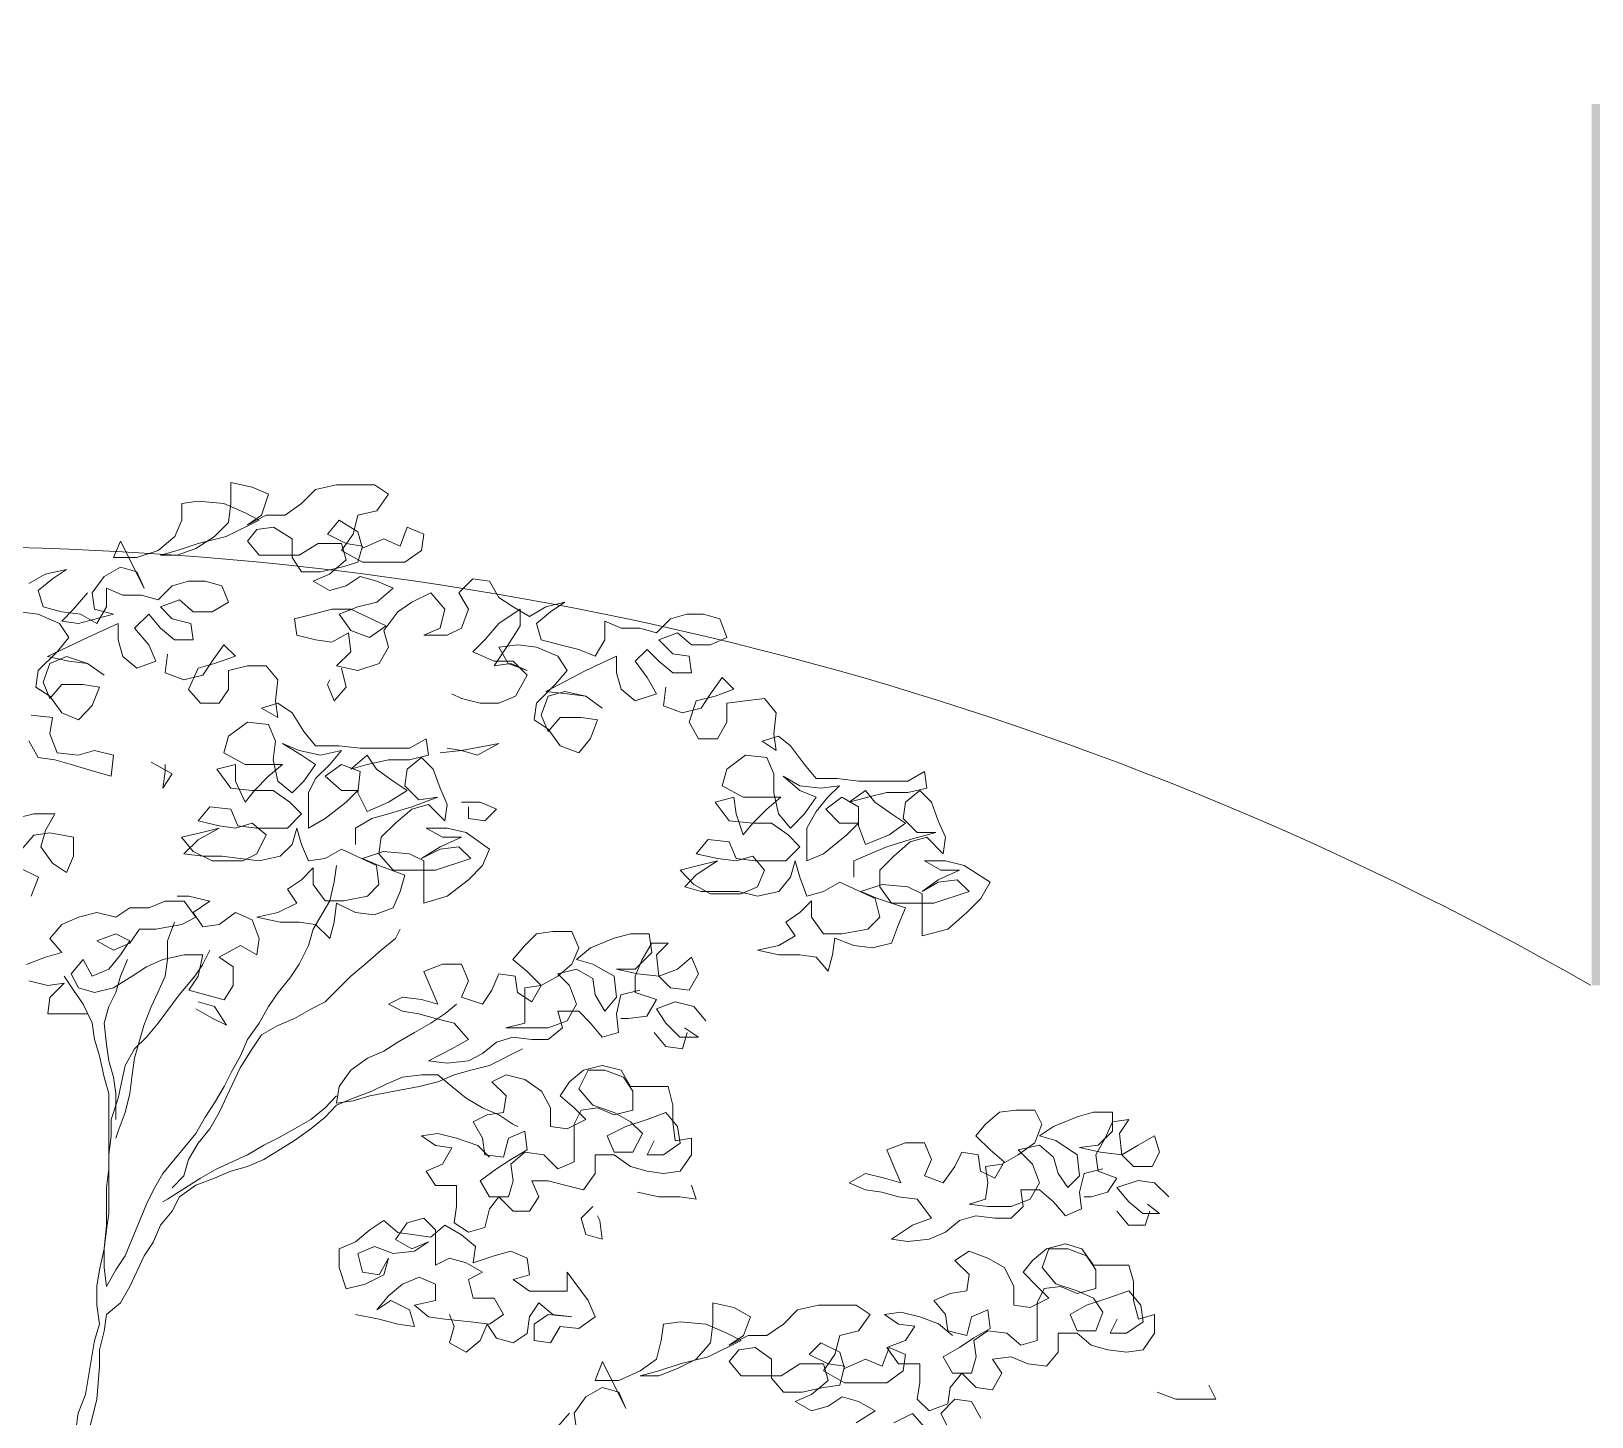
# Model space of a CAD drawing. Header units: metres. Extents: x 14 to 155, y 0 to 125.
# Drawn here: x 53.707 to 54.77, y 39.86 to 40.803 of the extents above; entities that cross this region are included whole.
import ezdxf

# ---------------------------------------------------------------- set-up
doc = ezdxf.new("R2010")
doc.units = ezdxf.units.M
doc.layers.add('PDF3_Geometry', color=9, linetype='Continuous', true_color=0x808080)
doc.layers.add('PDF_Geometry', color=7, linetype='Continuous', true_color=0xc0c0c0)
doc.layers.add('PDF3_Solid Fills', color=7, linetype='Continuous')

msp = doc.modelspace()

# ---------------------------------------------------------------- linework, layer by layer
at = {"layer": 'PDF3_Geometry', "color": 0, "lineweight": 5}
msp.add_lwpolyline([(54.7691, 40.154, 0.26501), (52.515, 40.1536), (52.5151, 37.9035), (52.0142, 37.9035), (52.0141, 40.8529), (54.7699, 40.853)], format="xyb", dxfattribs=at)
at = {"layer": 'PDF3_Geometry', "color": 0, "lineweight": 0}
for points in [[(53.8994, 40.1921), (53.8962, 40.181), (53.8898, 40.1681), (53.8834, 40.1586), (53.8754, 40.1489), (53.869, 40.1393), (53.8626, 40.1281), (53.8546, 40.1169), (53.8498, 40.1057), (53.8434, 40.0945), (53.8386, 40.0849), (53.8322, 40.0737), (53.8258, 40.0641), (53.8194, 40.0529), (53.797, 40.0257), (53.7906, 40.0145), (53.7858, 40.0049), (53.7713, 39.9696), (53.765, 39.9601), (53.7585, 39.9488), (53.7569, 39.9617), (53.7569, 39.9745), (53.7585, 39.9873), (53.7601, 39.9985), (53.7601, 40.0385), (53.7617, 40.0513), (53.7617, 40.0625), (53.7665, 40.0769), (53.7713, 40.0993), (53.7777, 40.1105), (53.7857, 40.1185), (53.7937, 40.1281), (53.8081, 40.1473), (53.8177, 40.1586)], [(53.8049, 40.1969), (53.8001, 40.1841), (53.8001, 40.1713), (53.7985, 40.1601), (53.7936, 40.1489), (53.7889, 40.1392), (53.7841, 40.1265), (53.7777, 40.1041), (53.7761, 40.0928), (53.7745, 40.0801), (53.7713, 40.0672), (53.7665, 40.0545), (53.7649, 40.0497)], [(53.8033, 40.016), (53.8113, 40.024), (53.8145, 40.0353), (53.8209, 40.0464), (53.8289, 40.0561), (53.8353, 40.0672), (53.8497, 40.0977), (53.8577, 40.1105), (53.8642, 40.1201), (53.8753, 40.1265), (53.8866, 40.1313), (53.8977, 40.1376), (53.9074, 40.1425), (53.9169, 40.1521), (53.9249, 40.1601), (53.9346, 40.1681), (53.9457, 40.1777), (53.9554, 40.1857)], [(53.7297, 40.1601), (53.7361, 40.1506), (53.7426, 40.1409), (53.7489, 40.1282), (53.7505, 40.1169), (53.7537, 40.1058), (53.7569, 40.0913), (53.7601, 40.0802), (53.7601, 40.0673), (53.7601, 40.0401), (53.7601, 40.0289), (53.7585, 40.0161), (53.7585, 39.9905), (53.7569, 39.9745), (53.7537, 39.9601), (53.7521, 39.9489), (53.7521, 39.9361), (53.7537, 39.9232), (53.7505, 39.9121), (53.7442, 39.8752), (53.7393, 39.8625), (53.7377, 39.8512)], [(53.765, 40.1489), (53.7602, 40.1393), (53.757, 40.1281), (53.7586, 40.1136), (53.7602, 40.1025), (53.7634, 40.0912), (53.765, 40.0801), (53.765, 40.0672), (53.765, 40.0625)], [(54.0418, 40.1105), (54.0194, 40.0993), (54.0066, 40.096), (53.9954, 40.0928), (53.9842, 40.0881), (53.9714, 40.0849), (53.9378, 40.0785), (53.9266, 40.0752), (53.9153, 40.0736), (53.917, 40.0849), (53.925, 40.096), (53.9362, 40.1041), (53.9474, 40.1089), (53.957, 40.1152), (53.9682, 40.1216), (53.9794, 40.1281), (53.9889, 40.1345), (53.997, 40.1409)], [(53.7906, 39.9793), (53.7953, 39.9905), (53.8034, 40.0001), (53.8082, 40.0097), (53.8193, 40.0177), (53.8322, 40.0225), (53.8433, 40.0273), (53.8546, 40.0305), (53.8657, 40.0353), (53.8866, 40.0481), (53.8978, 40.0561), (53.9074, 40.0641), (53.9153, 40.0721), (53.9266, 40.0769), (53.9393, 40.0817), (53.949, 40.0866), (53.9602, 40.0913), (53.973, 40.0929), (53.9842, 40.0929), (53.9938, 40.085), (54.0034, 40.0769), (54.0146, 40.0705), (54.0258, 40.0657)], [(53.9153, 40.0785), (53.9074, 40.0705), (53.8977, 40.0625), (53.8866, 40.0561), (53.8753, 40.0497), (53.8657, 40.0449), (53.8545, 40.0385), (53.8337, 40.0289), (53.8225, 40.0225), (53.8001, 40.0081), (53.7969, 40.0065)], [(53.7121, 39.768), (53.7185, 39.7791), (53.7249, 39.7888), (53.7297, 39.8016), (53.7329, 39.8128), (53.7378, 39.8256), (53.7458, 39.848), (53.7489, 39.8592), (53.7521, 39.872), (53.7537, 39.8944), (53.7537, 39.9056), (53.7569, 39.9184), (53.7585, 39.9296), (53.7682, 39.9376), (53.7745, 39.9488), (53.7842, 39.9696), (53.7906, 39.9792)]]:
    msp.add_lwpolyline(points, dxfattribs=at)
at = {"layer": 'PDF3_Solid Fills', "color": 0, "transparency": 33554559}
for points in [[(54.9204, 40.7538), (54.7699, 40.7538), (54.9204, 40.1537)], [(54.7699, 40.7538), (54.9204, 40.1537), (54.7699, 40.1537)]]:
    msp.add_solid(points, dxfattribs=at)
at = {"layer": 'PDF_Geometry', "color": 0, "lineweight": 0}
for points in [[(53.7457, 40.421), (53.7362, 40.4098), (53.7281, 40.4017), (53.7394, 40.4002), (53.7634, 40.4065), (53.7505, 40.4098), (53.7489, 40.421), (53.757, 40.4321), (53.7681, 40.4386), (53.7793, 40.4354), (53.7842, 40.4242), (53.7681, 40.4562), (53.7634, 40.445), (53.7793, 40.445), (53.7937, 40.4498), (53.805, 40.4594), (53.8098, 40.4706), (53.8098, 40.4818), (53.8209, 40.4834), (53.8385, 40.4818), (53.853, 40.4754), (53.8625, 40.4706), (53.8401, 40.4594), (53.8209, 40.4545), (53.8066, 40.4498), (53.7953, 40.4466), (53.8066, 40.4466), (53.8193, 40.4513), (53.8322, 40.4594), (53.8417, 40.469), (53.8433, 40.4818), (53.8433, 40.4962), (53.8578, 40.493), (53.8689, 40.4882), (53.8641, 40.4738), (53.8546, 40.4674), (53.8673, 40.4738), (53.8802, 40.4738), (53.8913, 40.4818), (53.901, 40.4914), (53.9153, 40.4946), (53.941, 40.4946), (53.9506, 40.4882), (53.9426, 40.4769), (53.9298, 40.4738), (53.9266, 40.461), (53.9186, 40.4498), (53.933, 40.4418), (53.9617, 40.4418), (53.973, 40.4498), (53.9746, 40.461), (53.9634, 40.4658), (53.9585, 40.4529), (53.9474, 40.4578), (53.933, 40.4514), (53.9298, 40.4626), (53.9169, 40.4706), (53.909, 40.461), (53.9218, 40.4545), (53.933, 40.4529), (53.9298, 40.4418), (53.9186, 40.4386), (53.9042, 40.4354), (53.8913, 40.4354), (53.885, 40.445), (53.885, 40.4578), (53.8722, 40.4658), (53.861, 40.4642), (53.8546, 40.4562), (53.8625, 40.4466), (53.8897, 40.4466), (53.9026, 40.4545), (53.9186, 40.4545), (53.9218, 40.4434), (53.9105, 40.4338), (53.8994, 40.4289), (53.9105, 40.4226), (53.9218, 40.4258), (53.9314, 40.4321), (53.9426, 40.4289), (53.9538, 40.4242), (53.9426, 40.4146), (53.9298, 40.4114), (53.9169, 40.4065), (53.925, 40.3954), (53.9377, 40.3906), (53.949, 40.3986), (53.925, 40.4098), (53.9121, 40.4098), (53.8994, 40.4065), (53.8865, 40.4033), (53.8881, 40.3922), (53.901, 40.389), (53.9121, 40.3874), (53.9234, 40.3938), (53.925, 40.3809), (53.9153, 40.3714), (53.9298, 40.3682), (53.9442, 40.373), (53.9506, 40.3841), (53.9474, 40.3954), (53.957, 40.4081), (53.9666, 40.4146), (53.9794, 40.421), (53.989, 40.4098), (53.9857, 40.397), (53.9746, 40.3922), (53.9906, 40.3922), (54.0002, 40.397), (54.005, 40.4098), (53.9986, 40.421), (54.0081, 40.4305), (54.0194, 40.4289), (54.0258, 40.4178), (54.0354, 40.4114), (54.0466, 40.4049), (54.0578, 40.4114), (54.0706, 40.4146), (54.061, 40.4081), (54.0514, 40.4002), (54.0546, 40.389), (54.0674, 40.3857), (54.0802, 40.3825), (54.0914, 40.3778), (54.0978, 40.389), (54.0978, 40.4018), (54.109, 40.397), (54.1218, 40.397), (54.133, 40.3938), (54.1426, 40.4034), (54.1538, 40.4065), (54.165, 40.4065), (54.1762, 40.4034), (54.181, 40.3906), (54.1698, 40.3857), (54.157, 40.3857), (54.1475, 40.3938), (54.1346, 40.389), (54.1442, 40.3794), (54.1554, 40.3778), (54.157, 40.3666), (54.1442, 40.3666), (54.1346, 40.3746), (54.1267, 40.3825), (54.1186, 40.3746), (54.1267, 40.3633), (54.133, 40.3522), (54.1186, 40.3474), (54.109, 40.3554), (54.1058, 40.3666), (54.1058, 40.3778), (54.085, 40.3682), (54.0578, 40.3538), (54.0722, 40.3522), (54.085, 40.3506), (54.0962, 40.3426), (54.085, 40.3506), (54.0706, 40.3538), (54.0594, 40.3506), (54.0546, 40.3377), (54.0594, 40.3266), (54.0674, 40.3361), (54.0818, 40.3361), (54.093, 40.3345), (54.0882, 40.3218), (54.0802, 40.3121), (54.0674, 40.3169), (54.0594, 40.3282), (54.0498, 40.3345), (54.0514, 40.3458), (54.0642, 40.3585), (54.0722, 40.3682), (54.0658, 40.3778), (54.0514, 40.3841), (54.0386, 40.3857), (54.0258, 40.3841), (54.0321, 40.373), (54.045, 40.3682), (54.0338, 40.373), (54.0226, 40.3714), (54.0321, 40.3857), (54.0402, 40.3986), (54.0402, 40.4098), (54.0258, 40.4002), (54.0162, 40.389), (54.0081, 40.3809), (54.0226, 40.3746), (54.0354, 40.3746), (54.045, 40.365), (54.037, 40.3506), (54.0258, 40.3458), (54.013, 40.3458), (54.0002, 40.349), (53.9938, 40.3522)], [(53.7057, 40.4273), (53.7169, 40.4338), (53.7313, 40.437), (53.7217, 40.4305), (53.7121, 40.4226), (53.7154, 40.4114), (53.7281, 40.4081), (53.7409, 40.4065), (53.7521, 40.4002), (53.7585, 40.4114), (53.7585, 40.4242), (53.7697, 40.4194), (53.7825, 40.4194), (53.7937, 40.4162), (53.8033, 40.4258), (53.8145, 40.4289), (53.8257, 40.4289), (53.837, 40.4258), (53.8417, 40.4146), (53.8306, 40.4081), (53.8177, 40.4081), (53.8082, 40.4162), (53.7953, 40.4114), (53.8033, 40.4033), (53.8161, 40.4002), (53.8177, 40.389), (53.8049, 40.389), (53.7953, 40.397), (53.7874, 40.4065), (53.7777, 40.397), (53.7874, 40.3857), (53.7921, 40.3746), (53.7793, 40.3698), (53.7697, 40.3777), (53.7665, 40.389), (53.7665, 40.4002), (53.7457, 40.3906), (53.7185, 40.3777), (53.7329, 40.3746), (53.7457, 40.373), (53.7569, 40.365), (53.7457, 40.373), (53.7313, 40.3777), (53.7201, 40.373), (53.7154, 40.3601), (53.7201, 40.349), (53.7281, 40.3585), (53.7425, 40.3585), (53.7537, 40.3569), (53.7489, 40.3442), (53.7394, 40.3345), (53.7281, 40.3393), (53.7201, 40.3506), (53.7105, 40.3569), (53.7121, 40.3682), (53.7249, 40.3809), (53.7329, 40.3906), (53.7265, 40.4002), (53.7121, 40.4065), (53.6993, 40.4081)], [(53.8001, 40.3793), (53.7985, 40.3665), (53.8113, 40.3617), (53.8241, 40.3649), (53.8305, 40.3746), (53.8385, 40.3857), (53.8465, 40.3778), (53.8321, 40.373), (53.8209, 40.3698), (53.8145, 40.3553), (53.8225, 40.3458), (53.8354, 40.3458), (53.8417, 40.3553), (53.8417, 40.3682), (53.8545, 40.3714), (53.8673, 40.3714), (53.8753, 40.3617), (53.8737, 40.3474), (53.8753, 40.3361), (53.8641, 40.3425), (53.8753, 40.3458), (53.885, 40.3393), (53.8929, 40.3266), (53.9009, 40.3169), (53.9169, 40.3169), (53.9314, 40.3153), (53.9649, 40.3153), (53.9762, 40.3217), (53.9778, 40.3105), (53.9649, 40.3073), (53.9506, 40.3073), (53.9361, 40.3042), (53.9249, 40.301), (53.9361, 40.3105), (53.9425, 40.301), (53.9538, 40.2929), (53.9633, 40.2865), (53.9506, 40.2786), (53.9361, 40.2721), (53.9298, 40.2849), (53.9314, 40.2994), (53.9185, 40.3042), (53.9074, 40.2961), (53.9185, 40.2865), (53.9298, 40.2865), (53.9217, 40.2786), (53.9074, 40.2673), (53.8961, 40.2609), (53.8961, 40.2721), (53.8961, 40.2849), (53.9009, 40.2945), (53.9106, 40.3042), (53.9185, 40.3137), (53.9042, 40.3105), (53.8897, 40.3137), (53.8785, 40.3185), (53.8913, 40.3105), (53.9009, 40.3042), (53.8929, 40.2929), (53.885, 40.2849), (53.8753, 40.2929), (53.8721, 40.3073), (53.8737, 40.3201), (53.8689, 40.3313), (53.8545, 40.3329), (53.8417, 40.3234), (53.8385, 40.3121), (53.8529, 40.3042), (53.8641, 40.3042), (53.8785, 40.3042), (53.8689, 40.2961), (53.8594, 40.2865), (53.8529, 40.2786), (53.8465, 40.2929), (53.8465, 40.3042), (53.8337, 40.301), (53.8433, 40.2881), (53.8578, 40.2865), (53.8721, 40.2865), (53.8834, 40.2786), (53.8913, 40.2705), (53.8818, 40.2609), (53.861, 40.2609), (53.8481, 40.2625), (53.8433, 40.2737), (53.8289, 40.2753), (53.8209, 40.2657), (53.8354, 40.2625), (53.8465, 40.2609), (53.8578, 40.2641), (53.8673, 40.2562), (53.861, 40.2433), (53.8513, 40.2385), (53.8305, 40.2385), (53.8177, 40.2449), (53.8097, 40.2546), (53.8225, 40.2577), (53.8354, 40.2609), (53.8209, 40.2529), (53.8113, 40.2433), (53.8241, 40.2417), (53.837, 40.2417), (53.8497, 40.2401), (53.8626, 40.2385), (53.8769, 40.2417), (53.885, 40.2497), (53.8881, 40.2609), (53.8913, 40.2497), (53.8961, 40.2385), (53.9074, 40.2401), (53.9185, 40.2465), (53.9425, 40.2353), (53.9441, 40.2225), (53.9362, 40.2145), (53.9201, 40.2113), (53.9074, 40.2113), (53.8993, 40.2225), (53.8993, 40.2337), (53.8913, 40.2257), (53.8818, 40.2193), (53.8881, 40.2097), (53.8753, 40.2033), (53.861, 40.2001), (53.8769, 40.1969), (53.8897, 40.1969), (53.9009, 40.1953), (53.9106, 40.1857), (53.9137, 40.1969), (53.9153, 40.2097), (53.9282, 40.2033), (53.9409, 40.2017), (53.9538, 40.2065), (53.9586, 40.2177), (53.9617, 40.2289), (53.9441, 40.2353), (53.933, 40.2401), (53.9473, 40.2449), (53.9649, 40.2433), (53.9746, 40.2385), (53.9746, 40.2097), (53.9905, 40.2145), (54.005, 40.2257), (54.0145, 40.2353), (54.0194, 40.2465), (54.0034, 40.2578), (53.9905, 40.2609), (53.9762, 40.2609), (53.9873, 40.2546), (54.0002, 40.2546), (53.9857, 40.2481), (53.973, 40.2401), (53.9857, 40.2465), (53.9986, 40.2481), (54.0066, 40.2401), (53.9826, 40.2322), (53.9538, 40.2322), (53.9441, 40.2433), (53.9457, 40.2546), (53.9554, 40.2641), (53.9665, 40.2737), (53.9778, 40.277), (53.9889, 40.2657), (53.9905, 40.277), (53.9857, 40.2881), (53.981, 40.301), (53.973, 40.3089), (53.9633, 40.301), (53.9617, 40.2897), (53.9713, 40.2802), (53.9842, 40.2818), (53.9665, 40.2753), (53.9506, 40.2705), (53.9393, 40.2673), (53.9282, 40.2609), (53.9282, 40.2497)], [(53.9185, 40.3698), (53.9217, 40.3569), (53.9137, 40.3474), (53.909, 40.3586), (53.9106, 40.3618)], [(54.1394, 40.3569), (54.1378, 40.3441), (54.1506, 40.3393), (54.1634, 40.3425), (54.1698, 40.3522), (54.1778, 40.3633), (54.1858, 40.3554), (54.173, 40.3506), (54.1602, 40.3474), (54.1554, 40.3329), (54.1618, 40.3217), (54.1747, 40.3217), (54.181, 40.3329), (54.181, 40.3458), (54.1938, 40.3474), (54.2066, 40.349), (54.2146, 40.3393), (54.213, 40.325), (54.2146, 40.3137), (54.205, 40.3201), (54.2162, 40.3234), (54.2243, 40.3169), (54.2338, 40.3042), (54.2418, 40.2945), (54.2562, 40.2945), (54.2707, 40.2929), (54.3042, 40.2929), (54.3155, 40.2993), (54.3171, 40.2881), (54.3042, 40.285), (54.2899, 40.285), (54.277, 40.2818), (54.2642, 40.2786), (54.2754, 40.2865), (54.2818, 40.2786), (54.2931, 40.2705), (54.3026, 40.2641), (54.2915, 40.2562), (54.2754, 40.2497), (54.2707, 40.2625), (54.2707, 40.2753), (54.2594, 40.2818), (54.2483, 40.2737), (54.2578, 40.2641), (54.2707, 40.2641), (54.2626, 40.2562), (54.2467, 40.2433), (54.2354, 40.2385), (54.2354, 40.2497), (54.2354, 40.2609), (54.2418, 40.2721), (54.2498, 40.2818), (54.2578, 40.2897), (54.2451, 40.2881), (54.2306, 40.2897), (54.2194, 40.2961), (54.2306, 40.2865), (54.2418, 40.2818), (54.2338, 40.2705), (54.2243, 40.2609), (54.2162, 40.2705), (54.213, 40.2849), (54.213, 40.2977), (54.2082, 40.309), (54.1938, 40.3105), (54.181, 40.301), (54.1778, 40.2897), (54.1922, 40.2818), (54.205, 40.2818), (54.2178, 40.2818), (54.2082, 40.2737), (54.1987, 40.2641), (54.1922, 40.2562), (54.1874, 40.2705), (54.1858, 40.2818), (54.173, 40.2786), (54.1826, 40.2657), (54.1987, 40.2641), (54.2114, 40.2641), (54.2227, 40.2562), (54.2306, 40.2481), (54.2211, 40.2385), (54.2003, 40.2385), (54.1874, 40.2401), (54.1826, 40.2514), (54.1683, 40.253), (54.1602, 40.2433), (54.1747, 40.2401), (54.1874, 40.2385), (54.1987, 40.2417), (54.2066, 40.2322), (54.2018, 40.2209), (54.1907, 40.2161), (54.1699, 40.2161), (54.1586, 40.2225), (54.1491, 40.2322), (54.1618, 40.2354), (54.1747, 40.2385), (54.1602, 40.229), (54.1523, 40.2209), (54.1634, 40.2177), (54.1763, 40.2177), (54.189, 40.2177), (54.2018, 40.2145), (54.2163, 40.2177), (54.2243, 40.2274), (54.2274, 40.2385), (54.2306, 40.2274), (54.2355, 40.2145), (54.2467, 40.2177), (54.2579, 40.2241), (54.2819, 40.2129), (54.2851, 40.2001), (54.277, 40.1921), (54.2595, 40.1889), (54.2467, 40.1889), (54.2387, 40.2001), (54.2387, 40.2114), (54.2306, 40.2033), (54.2211, 40.1969), (54.2274, 40.1874), (54.2163, 40.1809), (54.2019, 40.1777), (54.2163, 40.1745), (54.2306, 40.1745), (54.2419, 40.1729), (54.2499, 40.1634), (54.253, 40.1745), (54.2546, 40.1858), (54.2675, 40.1809), (54.2802, 40.1793), (54.2931, 40.1826), (54.2979, 40.1953), (54.3026, 40.2066), (54.2835, 40.2129), (54.2723, 40.2177), (54.2867, 40.2225), (54.3043, 40.2209), (54.3139, 40.2161), (54.3139, 40.1874), (54.3315, 40.1921), (54.3443, 40.2033), (54.3539, 40.213), (54.3603, 40.2241), (54.3427, 40.2354), (54.3299, 40.2385), (54.3155, 40.2385), (54.3267, 40.2322), (54.3395, 40.2322), (54.325, 40.2257), (54.3139, 40.2177), (54.325, 40.2241), (54.3379, 40.2257), (54.3459, 40.2177), (54.3219, 40.2098), (54.2931, 40.2098), (54.2851, 40.2209), (54.2851, 40.2322), (54.2947, 40.2417), (54.3059, 40.2514), (54.3171, 40.2546), (54.3283, 40.2433), (54.3299, 40.2546), (54.325, 40.2657), (54.3203, 40.2786), (54.3123, 40.2865), (54.3026, 40.2786), (54.301, 40.2673), (54.3107, 40.2578), (54.3234, 40.2578), (54.3059, 40.253), (54.2899, 40.2481), (54.2786, 40.2433), (54.2675, 40.2385), (54.2675, 40.2274)], [(53.7057, 40.3202), (53.7121, 40.3089), (53.7233, 40.3073), (53.7345, 40.3042), (53.7505, 40.2994), (53.7617, 40.2962), (53.7633, 40.3105), (53.7505, 40.3137), (53.7393, 40.3105), (53.7249, 40.3121), (53.72, 40.325), (53.7217, 40.3361), (53.7073, 40.3377)], [(53.9857, 40.3121), (54.0002, 40.3137), (54.0258, 40.3185), (54.0113, 40.3105), (54.0002, 40.3137), (53.9905, 40.3153)], [(53.789, 40.3057), (53.8034, 40.2978), (53.7969, 40.2881), (53.7985, 40.2994), (53.7985, 40.3042)], [(54.0002, 40.2786), (54.013, 40.2786), (54.0242, 40.2738), (54.0162, 40.2657), (54.005, 40.2674), (54.005, 40.2754)], [(53.6961, 40.2673), (53.709, 40.2706), (53.7233, 40.2706), (53.717, 40.2593), (53.7138, 40.2482), (53.7217, 40.2369), (53.7314, 40.2306), (53.7362, 40.2417), (53.7362, 40.2546), (53.7201, 40.2577), (53.709, 40.2561), (53.7009, 40.2466)], [(53.6993, 40.2337), (53.7122, 40.2274), (53.7073, 40.2145)], [(53.9153, 40.2353), (53.9137, 40.2242), (53.9106, 40.2113), (53.8993, 40.1921)], [(53.7041, 40.168), (53.717, 40.1729), (53.7281, 40.1761), (53.7201, 40.1856), (53.7281, 40.1953), (53.7394, 40.2001), (53.7521, 40.2033), (53.765, 40.2001), (53.7745, 40.2065), (53.7874, 40.2065), (53.7985, 40.2112), (53.8114, 40.2112), (53.8193, 40.2001), (53.8098, 40.1953), (53.7921, 40.1921), (53.781, 40.1921), (53.7745, 40.1825), (53.7634, 40.1777), (53.7521, 40.1841), (53.765, 40.1888), (53.7745, 40.1841), (53.7681, 40.1745), (53.7602, 40.1648), (53.7489, 40.1601), (53.7426, 40.1713), (53.7346, 40.1616), (53.7394, 40.1521), (53.7505, 40.1489), (53.7634, 40.1521), (53.7761, 40.1601), (53.7858, 40.1664), (53.7969, 40.1713), (53.8114, 40.1745), (53.8241, 40.1745), (53.8209, 40.1601), (53.8146, 40.1505), (53.8386, 40.144), (53.8449, 40.1537), (53.8449, 40.1664), (53.8354, 40.1729), (53.8498, 40.1809), (53.861, 40.1745), (53.8626, 40.1857), (53.8578, 40.1985), (53.8465, 40.2033), (53.8354, 40.1953), (53.8241, 40.1937), (53.8177, 40.2033), (53.829, 40.2112), (53.8146, 40.2144), (53.8066, 40.2144)], [(54.1218, 40.1505), (54.1089, 40.1473), (54.1058, 40.1345), (54.1073, 40.1217), (54.0962, 40.1185), (54.0882, 40.1281), (54.0802, 40.1361), (54.0658, 40.1361), (54.069, 40.1249), (54.0593, 40.1169), (54.0482, 40.1169), (54.0353, 40.1185), (54.0242, 40.1152), (54.0145, 40.1073), (54.005, 40.1025), (53.9905, 40.1009), (53.9778, 40.1025), (53.9937, 40.1105), (54.005, 40.1169), (53.9953, 40.1281), (53.9826, 40.1313), (53.9713, 40.1345), (53.9602, 40.1361), (53.9506, 40.1409), (53.9602, 40.1457), (53.973, 40.1441), (53.9842, 40.1409), (53.9794, 40.1521), (53.9746, 40.1633), (53.9873, 40.1681), (54.0002, 40.1681), (54.005, 40.1569), (54.0002, 40.1457), (54.0145, 40.1409), (54.021, 40.1505), (54.0258, 40.1617), (54.0369, 40.1601), (54.0385, 40.1489), (54.0482, 40.1425), (54.0546, 40.1537), (54.045, 40.1633), (54.0353, 40.1713), (54.0434, 40.1809), (54.0514, 40.1889), (54.0625, 40.1905), (54.0754, 40.1905), (54.0802, 40.1793), (54.0754, 40.1681), (54.0658, 40.1601), (54.0546, 40.1537), (54.0434, 40.1521), (54.0434, 40.1393), (54.0434, 40.1281), (54.0306, 40.1249), (54.0434, 40.1249), (54.0593, 40.1249), (54.0722, 40.1297), (54.0786, 40.1409), (54.0738, 40.1537), (54.0658, 40.1617), (54.0786, 40.1649), (54.0898, 40.1585), (54.0914, 40.1473), (54.0978, 40.1361), (54.1058, 40.1457), (54.1042, 40.1601), (54.0898, 40.1681), (54.0786, 40.1713), (54.0882, 40.1793), (54.1042, 40.1858), (54.1154, 40.1889), (54.1282, 40.1889), (54.1298, 40.1761), (54.1186, 40.1649), (54.1058, 40.1649), (54.1202, 40.1617), (54.1346, 40.1601), (54.1474, 40.1649), (54.157, 40.1729), (54.1618, 40.1617), (54.1554, 40.1505), (54.1426, 40.1521), (54.1346, 40.1601), (54.133, 40.1745), (54.141, 40.1825), (54.1298, 40.1825), (54.1234, 40.1713), (54.1186, 40.1601), (54.1186, 40.1489), (54.133, 40.1441), (54.1266, 40.1329), (54.1138, 40.1313), (54.1089, 40.1313)], [(53.9554, 40.1857), (53.9586, 40.1921)], [(53.7729, 40.1713), (53.7681, 40.1601), (53.765, 40.149)], [(53.8241, 40.1681), (53.8289, 40.1777)], [(53.8177, 40.1585), (53.8241, 40.168)], [(53.7457, 40.1345), (53.7329, 40.1345), (53.7186, 40.1345), (53.7201, 40.1456), (53.7297, 40.1553), (53.7186, 40.1537), (53.7057, 40.1569)], [(53.8193, 40.1377), (53.8305, 40.1314), (53.8402, 40.1266), (53.8322, 40.1393), (53.8209, 40.1425)], [(54.1666, 40.1297), (54.1586, 40.1393), (54.1458, 40.1425), (54.133, 40.1377), (54.1394, 40.1281), (54.149, 40.1185), (54.1618, 40.1185), (54.1522, 40.1249)], [(54.1314, 40.1217), (54.1394, 40.1122), (54.1507, 40.1106), (54.1539, 40.1217)], [(54.0194, 40.0369), (54.0114, 40.0448), (53.997, 40.0497), (53.9842, 40.0529), (53.973, 40.0513), (53.9826, 40.0448), (53.9938, 40.0432), (53.9874, 40.0321), (53.9762, 40.0273), (53.9826, 40.0176), (53.997, 40.0176), (53.997, 40.0033), (53.9954, 39.9921), (54.005, 39.9857), (54.0162, 39.9889), (54.0194, 40.0016), (54.0258, 40.0097), (54.0354, 40), (54.0466, 40), (54.053, 40.0097), (54.0482, 40.0208), (54.0594, 40.0208), (54.0706, 40.0177), (54.0834, 40.0145), (54.0914, 40.0257), (54.0914, 40.0385), (54.1043, 40.0385), (54.1154, 40.0305), (54.1267, 40.0273), (54.1378, 40.0257), (54.1491, 40.0273), (54.157, 40.0385), (54.157, 40.0497), (54.1459, 40.048), (54.1442, 40.0609), (54.1442, 40.0721), (54.141, 40.0849), (54.1154, 40.0849), (54.109, 40.0961), (54.0962, 40.0993), (54.0834, 40.0961), (54.0738, 40.0881), (54.0674, 40.0785), (54.0771, 40.0704), (54.085, 40.0625), (54.0722, 40.0561), (54.061, 40.0577), (54.061, 40.0704), (54.0547, 40.0817), (54.0434, 40.0897), (54.0307, 40.0928), (54.021, 40.0881), (54.0307, 40.0785), (54.029, 40.0672), (54.0178, 40.0657), (54.0083, 40.0609), (54.0146, 40.0497), (54.0162, 40.0385), (54.029, 40.0369), (54.0323, 40.0497), (54.0434, 40.0545), (54.045, 40.0417), (54.0338, 40.0353), (54.0242, 40.0289), (54.013, 40.0208), (54.0194, 40.0097), (54.0323, 40.0097), (54.0354, 40.0208), (54.0338, 40.0321), (54.0434, 40.0401), (54.0563, 40.0385), (54.0658, 40.0289), (54.0771, 40.0337), (54.0771, 40.0464), (54.0771, 40.0593), (54.0819, 40.0688), (54.093, 40.0704), (54.1043, 40.0657), (54.117, 40.0688), (54.117, 40.0817), (54.1106, 40.0912), (54.0978, 40.0961), (54.0866, 40.0961), (54.0803, 40.0833), (54.0898, 40.0721), (54.1043, 40.0672), (54.1154, 40.0609), (54.1235, 40.0529), (54.117, 40.0401), (54.1043, 40.0401), (54.0994, 40.0513), (54.1122, 40.0577), (54.1267, 40.0625), (54.1394, 40.0672), (54.1475, 40.0577), (54.1491, 40.0464), (54.1378, 40.0385), (54.1267, 40.0385), (54.1314, 40.048)], [(54.0258, 40.0657), (54.0353, 40.0593), (54.0386, 40.0577)], [(54.4371, 40.0289), (54.4242, 40.0257), (54.4211, 40.0129), (54.4226, 40.0017), (54.4115, 39.9969), (54.4035, 40.0065), (54.3939, 40.0145), (54.3811, 40.0145), (54.3827, 40.0033), (54.3746, 39.9953), (54.3635, 39.9953), (54.3506, 39.9969), (54.3395, 39.9937), (54.3298, 39.9857), (54.3187, 39.9809), (54.3042, 39.9793), (54.2931, 39.9809), (54.3074, 39.9905), (54.3203, 39.9953), (54.3106, 40.0081), (54.2979, 40.0097), (54.2866, 40.0129), (54.2755, 40.0145), (54.2642, 40.0193), (54.2755, 40.0257), (54.2883, 40.0225), (54.2995, 40.0193), (54.2947, 40.0305), (54.2899, 40.0418), (54.3026, 40.0465), (54.3155, 40.0465), (54.3203, 40.0353), (54.3155, 40.0241), (54.3282, 40.0193), (54.3363, 40.0305), (54.3411, 40.0401), (54.3522, 40.0385), (54.3538, 40.0273), (54.3635, 40.0225), (54.3699, 40.0337), (54.3603, 40.0418), (54.3506, 40.0513), (54.3571, 40.0593), (54.3667, 40.0674), (54.3778, 40.0689), (54.3907, 40.0689), (54.3955, 40.0593), (54.3907, 40.0465), (54.3794, 40.0385), (54.3683, 40.0321), (54.3571, 40.0305), (54.3587, 40.0193), (54.3571, 40.0081), (54.3459, 40.0049), (54.3587, 40.0033), (54.3746, 40.0033), (54.3875, 40.0081), (54.3939, 40.0194), (54.3891, 40.0321), (54.3794, 40.0418), (54.3939, 40.0449), (54.4035, 40.0369), (54.4067, 40.0257), (54.4131, 40.0161), (54.4211, 40.0241), (54.4195, 40.0385), (54.4051, 40.0481), (54.3939, 40.0513), (54.4035, 40.0577), (54.4195, 40.0642), (54.4307, 40.0674), (54.4435, 40.0674), (54.4435, 40.0545), (54.4339, 40.0449), (54.4211, 40.0434), (54.4355, 40.0401), (54.4499, 40.0385), (54.4611, 40.0449), (54.4723, 40.0513), (54.4755, 40.0401), (54.4706, 40.0305), (54.4579, 40.0305), (54.4499, 40.0385), (54.4483, 40.0529), (54.4547, 40.0625), (54.4435, 40.0609), (54.4387, 40.0497), (54.4323, 40.0385), (54.4339, 40.0273), (54.4466, 40.0225), (54.4403, 40.0129), (54.4291, 40.0097), (54.4242, 40.0097)], [(54.4819, 40.0097), (54.4723, 40.0193), (54.4611, 40.0209), (54.4466, 40.0161), (54.4547, 40.0065), (54.4643, 39.9985), (54.4755, 39.9985), (54.4675, 40.0049)], [(54.1202, 40.0129), (54.1346, 40.0097), (54.149, 40.0097), (54.1602, 40.0081), (54.157, 40.0177)], [(54.0898, 40.0033), (54.0819, 39.9953), (54.085, 39.9841), (54.0962, 39.9809), (54.0946, 39.9937), (54.093, 39.9969)], [(54.4466, 40.0001), (54.4546, 39.9906), (54.4659, 39.9906), (54.4691, 40.0001)], [(53.9282, 39.9296), (53.9442, 39.9264), (53.957, 39.9232), (53.9682, 39.9216), (53.965, 39.9328), (53.9522, 39.9392), (53.9426, 39.9328), (53.9506, 39.9425), (53.9602, 39.9504), (53.9714, 39.9552), (53.9826, 39.9504), (53.9826, 39.9392), (53.9682, 39.936), (53.9778, 39.928), (53.989, 39.9264), (54.0066, 39.9248), (54.0194, 39.9232), (54.029, 39.9296), (54.0226, 39.9408), (54.0082, 39.9408), (54.005, 39.9536), (54.0146, 39.9584), (54.0034, 39.9649), (53.9922, 39.9681), (53.9826, 39.9632), (53.9826, 39.9744), (53.9826, 39.9873), (53.9746, 39.9952), (53.9634, 39.9921), (53.9554, 39.9808), (53.9666, 39.9744), (53.9778, 39.9792), (53.9682, 39.9728), (53.9538, 39.9712), (53.941, 39.976), (53.9298, 39.9712), (53.933, 39.9584), (53.9442, 39.9568), (53.9506, 39.9681), (53.9474, 39.9568), (53.9346, 39.9504), (53.9218, 39.9472), (53.917, 39.9616), (53.917, 39.9744), (53.9282, 39.9792), (53.9378, 39.9873), (53.9474, 39.9936), (53.957, 39.9856), (53.9682, 39.984), (53.9794, 39.9824), (53.989, 39.9905), (54.0002, 39.984), (54.0099, 39.976), (54.0082, 39.9649), (54.0226, 39.9696), (54.0339, 39.9728), (54.045, 39.9681), (54.0466, 39.9568), (54.0354, 39.9536), (54.0466, 39.9456), (54.0722, 39.9456), (54.0722, 39.9584), (54.0866, 39.9392), (54.0914, 39.928), (54.0803, 39.9201), (54.0674, 39.9216), (54.061, 39.9104), (54.0498, 39.912), (54.0498, 39.9232), (54.0594, 39.9296), (54.0754, 39.928), (54.0626, 39.9296), (54.053, 39.9376), (54.0466, 39.928), (54.045, 39.9168), (54.0354, 39.9104), (54.0242, 39.9136), (54.0178, 39.9232), (54.013, 39.912), (54.0034, 39.904), (53.9922, 39.9104), (53.9954, 39.9216), (53.9922, 39.9296)], [(54.3347, 39.9153), (54.3251, 39.9233), (54.3123, 39.9281), (54.2995, 39.9313), (54.2883, 39.9297), (54.2979, 39.9232), (54.3091, 39.9217), (54.3027, 39.9121), (54.2899, 39.9073), (54.2979, 39.8961), (54.3123, 39.8961), (54.3123, 39.8833), (54.3107, 39.8721), (54.3187, 39.8641), (54.3315, 39.8689), (54.3331, 39.88), (54.3411, 39.8897), (54.3507, 39.88), (54.3619, 39.8784), (54.3683, 39.8897), (54.3619, 39.8993), (54.3747, 39.9008), (54.3859, 39.8961), (54.3987, 39.8945), (54.4067, 39.9041), (54.4067, 39.9169), (54.4196, 39.9169), (54.4291, 39.9089), (54.4404, 39.9057), (54.4531, 39.9041), (54.4644, 39.9057), (54.4723, 39.9169), (54.4723, 39.9297), (54.4612, 39.9264), (54.4579, 39.9393), (54.4579, 39.9521), (54.4547, 39.9633), (54.4307, 39.9633), (54.4227, 39.9745), (54.4115, 39.9777), (54.3987, 39.9745), (54.3891, 39.9665), (54.3827, 39.9585), (54.3924, 39.9488), (54.4003, 39.9409), (54.3875, 39.9345), (54.3763, 39.9361), (54.3763, 39.9488), (54.37, 39.9617), (54.3587, 39.9681), (54.346, 39.9729), (54.3363, 39.9665), (54.346, 39.9569), (54.3443, 39.9457), (54.3331, 39.9441), (54.3219, 39.9393), (54.3299, 39.9297), (54.3315, 39.9185), (54.3443, 39.9153), (54.3476, 39.9281), (54.3587, 39.9329), (54.3603, 39.9201), (54.3491, 39.9137), (54.3395, 39.9073), (54.3283, 39.9008), (54.3347, 39.8897), (54.3476, 39.8897), (54.3507, 39.9008), (54.3491, 39.9121), (54.3587, 39.9185), (54.3716, 39.9169), (54.3811, 39.9089), (54.3924, 39.9121), (54.3924, 39.9248), (54.3924, 39.9377), (54.3971, 39.9473), (54.4083, 39.9488), (54.4196, 39.9441), (54.4323, 39.9473), (54.4323, 39.9601), (54.4259, 39.9697), (54.4131, 39.9745), (54.4003, 39.9745), (54.3956, 39.9617), (54.4051, 39.9505), (54.4196, 39.9457), (54.4307, 39.9409), (54.4371, 39.9313), (54.4323, 39.9185), (54.4196, 39.9185), (54.4147, 39.9297), (54.4259, 39.9361), (54.4404, 39.9409), (54.4547, 39.9457), (54.4628, 39.9361), (54.4644, 39.9248), (54.4531, 39.9169), (54.442, 39.9169), (54.4467, 39.9264)], [(54.1075, 39.8768), (54.1122, 39.8657), (54.0963, 39.8976), (54.0914, 39.8848), (54.1075, 39.8848), (54.1219, 39.8913), (54.133, 39.8992), (54.1362, 39.9121), (54.1378, 39.9232), (54.1491, 39.9248), (54.1667, 39.9232), (54.181, 39.9169), (54.1907, 39.9121), (54.1683, 39.9008), (54.1491, 39.8961), (54.1346, 39.8913), (54.1219, 39.888), (54.1346, 39.888), (54.1475, 39.8929), (54.1602, 39.8992), (54.1699, 39.9104), (54.1715, 39.9232), (54.1715, 39.9377), (54.1858, 39.9345), (54.1971, 39.928), (54.1923, 39.9153), (54.1826, 39.9088), (54.1955, 39.9153), (54.2082, 39.9153), (54.2195, 39.9232), (54.229, 39.9328), (54.2435, 39.9361), (54.2691, 39.9361), (54.2786, 39.9296), (54.2707, 39.9185), (54.2579, 39.9153), (54.2546, 39.9024), (54.2467, 39.8913), (54.2611, 39.8832), (54.2899, 39.8832), (54.3011, 39.8913), (54.3027, 39.9024), (54.2915, 39.9072), (54.2867, 39.8945), (54.2755, 39.8992), (54.2611, 39.8929), (54.2579, 39.904), (54.2451, 39.9104), (54.2371, 39.9024), (54.2499, 39.8961), (54.2611, 39.8945), (54.2579, 39.8816), (54.2467, 39.88), (54.2322, 39.8768), (54.2195, 39.8768), (54.2115, 39.8864), (54.2115, 39.8992), (54.2003, 39.9072), (54.1891, 39.9056), (54.1826, 39.8977), (54.1907, 39.888), (54.2179, 39.888), (54.2306, 39.8961), (54.2467, 39.8961), (54.2499, 39.8848), (54.2387, 39.8752), (54.2275, 39.8705), (54.2387, 39.864), (54.2499, 39.8673), (54.2595, 39.8737), (54.2707, 39.8705), (54.2819, 39.864), (54.2691, 39.856)], [(54.4739, 39.8768), (54.4868, 39.8721), (54.5027, 39.8721), (54.514, 39.8721), (54.5092, 39.8816)], [(54.0738, 39.8625), (54.0642, 39.8513), (54.0562, 39.8417), (54.0674, 39.8417), (54.0914, 39.8481), (54.0786, 39.8513), (54.077, 39.8625), (54.085, 39.8736), (54.0962, 39.8801), (54.1074, 39.8769)], [(54.3331, 39.8497), (54.3267, 39.8624), (54.3363, 39.8721), (54.3475, 39.8705), (54.3539, 39.8592)], [(54.2947, 39.856), (54.3075, 39.8624), (54.3171, 39.8512)]]:
    msp.add_lwpolyline(points, dxfattribs=at)

doc.saveas('drawing.dxf')
